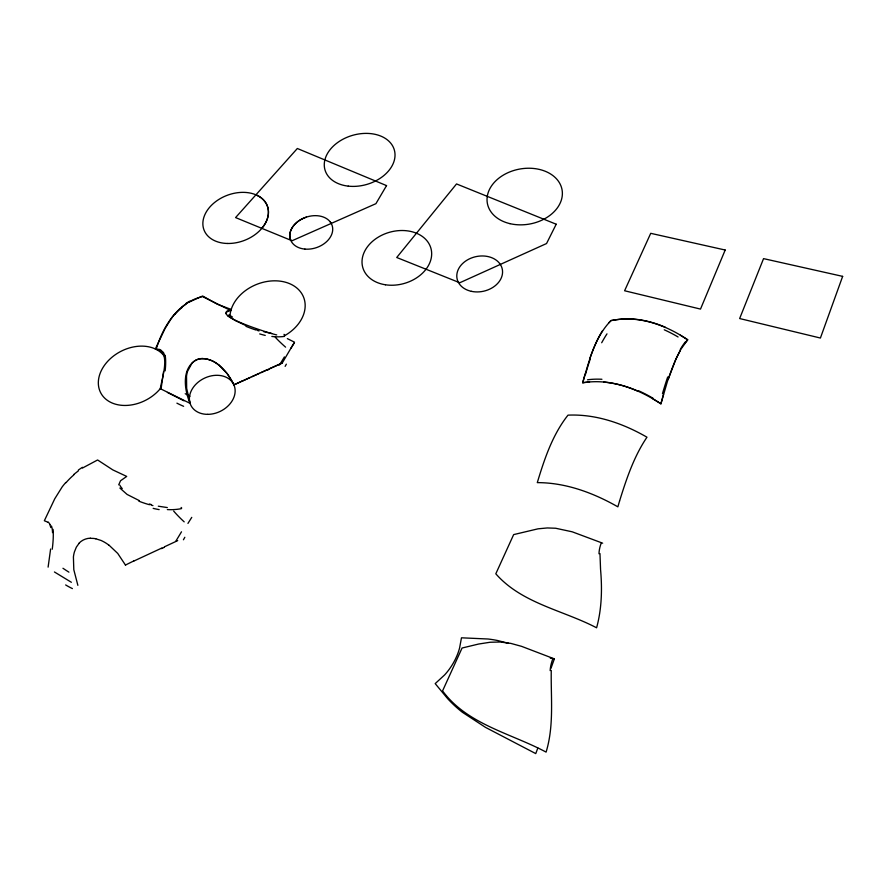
<?xml version="1.0" encoding="UTF-8"?>
<svg xmlns="http://www.w3.org/2000/svg" width="887" height="887" viewBox="0 0 887 887"><rect width="100%" height="100%" fill="white"/><g stroke="black" fill="none" stroke-linecap="round" stroke-linejoin="round"><path stroke-width="1.33" d="M163.563 371.564L161.101 388.639M50.614 548.998L48.109 567.137M599.967 553.577L600.566 569.654M551.259 670.417C550.772 697.67 554.209 725.511 546.093 752.109C511.078 733.327 467.349 724.579 442.569 690.895L462.072 648.02L478.647 644.029L490.112 642.255L500.201 642.011L510.801 643.385L521.6 646.357L554.364 658.875L550.96 668.343M662.09 399.394L660.937 403.851C638.185 388.672 610.389 378.195 582.726 382.785C589.068 361.087 594.612 337.215 610.999 320.628C637.897 314.929 665.56 324.675 687.658 339.821L685.152 342.814M662.29 398.651L663.11 395.691M585.087 374.081L582.648 382.763L583.779 382.596M663.321 394.959L663.531 394.216M537.844 748.007L535.748 753.606L485.455 727.351L462.349 712.25A131.975 120.366 -8.8 0 1 454.732 705.764A138.56 126.142 -8.2 0 1 447.669 698.679L435.195 683.611L444.587 674.963A62.256 55.981 -27 0 0 450.23 667.9L451.173 666.503A69.175 62.035 -27.3 0 0 455.452 658.997L456.971 655.659A62.09 55.814 -26.9 0 0 459.588 647.998L461.473 637.808L488.105 639.006A120.743 115.11 -32 0 1 497.352 640.469L508.517 643.308M187.944 523.408L191.758 517.365M290.969 348.17L294.174 343.136M171.801 317.712L165.06 328.512L155.314 349.046L159.582 349.423A34.715 13.194 -66.8 0 1 161.656 350.853M261.82 228.347L263.694 225.919A33.806 24.093 -20.8 0 0 258.405 196.016M79.087 543.31L76.349 547.135L74.397 551.969A37.243 34.072 -2.4 0 0 73.41 557.003L73.809 569.72L77.868 585.331M608.659 322.923L610.977 320.562L616.587 319.708A75.694 40.536 22.3 0 1 631.633 319.01M73.765 474.478L78.389 470.842M182.023 307.024L186.059 304.075M82.458 468.048L97.603 459.976L112.771 469.877L126.708 476.43L120.521 480.776L118.714 484.845M189.585 301.879L202.635 296.003L217.404 304.241L231.008 309.363L226.462 311.47L225.797 313.632M133.793 561.083L161.966 547.978M164.383 546.847L177.699 540.615M241.73 381.366L250.433 377.385M267.652 369.591L260.989 372.629M302.312 218.767L306.337 217.115M269.881 368.582L282.033 363.171M251.908 376.72L259.503 373.294M584.345 382.519L589.533 381.964M90.407 538.298L93.778 538.442A22.186 20.29 -4.5 0 1 95.763 538.797M202.458 358.548L205.54 358.758A20.301 19.447 -4.9 0 1 207.358 359.135L212.181 360.854A35.136 33.684 -6 0 1 219.022 365.289M167.31 507.564L158.318 506.2M271.755 333.512L263.716 331.694M95.774 538.775L101.085 540.471A38.429 35.192 -5.6 0 1 108.613 544.951M151.1 504.492L149.393 504.016M276.733 334.887C275.236 335.086 208.135 314.619 230.853 310.616L202.513 296.568C177.71 302.4 163.031 326.494 156.123 349.345C171.734 350.808 161.645 379.281 160.292 388.672L190.062 403.341C184.219 389.748 181.258 368.016 196.67 359.69C213.468 354.567 227.493 371.221 233.891 384.847L282.254 362.983L294.495 342.171L287.344 338.623M257.219 329.764L255.678 329.254M602.672 543.188L572.226 531.812L555.65 528.242L547.301 527.953L538.065 528.818L513.651 534.606L495.811 573.8C521.778 603.459 563.034 610.201 596.596 627.796C601.741 609.103 602.262 589.434 600.621 570.208M139.215 500.578L127.085 494.425L119.867 488.027M246.375 325.806L235.476 320.65L227.493 315.595M183.931 400.791L167.41 392.431M255.944 194.796L258.416 196.005M71.381 582.293L54.429 571.971M652.655 398.707L658.42 402.221M680.274 335.164L687.724 339.743L680.928 349.201L675.85 359.168L667.456 381.321L660.904 403.84L659.052 402.631M108.702 544.862L117.749 553.444L125.522 565.163M219.078 365.233L227.216 373.627L234.201 384.903M48.175 522.31L44.35 520.747L54.75 498.793L62.19 486.874A46.257 28.162 -57.3 0 1 65.826 482.461M284.006 334.344L284.616 334.909M181.114 507.442L181.746 508.074M161.6 350.975L162.82 353.104M330.352 222.06L331.228 223.435M49.883 524.694L50.825 527.565M290.692 240.2L290.171 238.67A21.953 16.044 -18.6 0 1 302.312 218.779M190.151 403.286L186.658 388.362L186.525 376.166A34.161 32.708 -3 0 1 187.534 371.354L192.002 363.138A14.259 13.604 -1.2 0 1 202.458 358.448M161.367 387.32A36.766 27.408 -27.6 0 1 108.68 401.223A36.766 27.408 -27.6 0 1 112.205 357.062A36.766 27.408 -27.6 0 1 163.895 355.654M229.921 316.914A38.784 29.227 -21.6 0 1 262.264 282.521A38.784 29.227 -21.6 0 1 303.509 297.012A38.784 29.227 -21.6 0 1 284.106 335.962M234.024 384.858A94.443 11.83 -24.4 0 1 241.619 381.288M267.442 370.09A103.979 3.027 -24.5 0 1 269.426 369.192M284.405 356.907A49.672 3.249 -57.6 0 1 279.46 365M183.62 406.313A72.39 30.269 8.2 0 1 176.901 403.153M189.962 396.234A91.261 10.577 24.9 0 1 185.217 393.717M163.219 352.106A23.683 8.227 -74.4 0 1 164.76 357.284M165.159 355.243A24.514 6.386 -81 0 1 165.148 370.866M186.037 303.387A66.769 37.675 -61.8 0 1 189.607 301.225M175.149 314.098A44.417 25.612 -62.5 0 1 182.09 307.401M171.845 317.779A42.332 25.978 -64.2 0 1 175.027 313.832M284.516 336.395A62.223 52 60.3 0 1 271.854 336.45M265.235 335.408A60.471 26.422 25.3 0 1 259.691 333.922M259.048 330.94A57.633 17.962 22.5 0 1 257.441 330.441M255.955 330.019A38.063 10.522 21.8 0 1 246.054 326.372M232.483 317.069A37.542 4.912 22.2 0 1 229.012 314.708M285.581 347.15A98.679 55.415 27.2 0 1 275.292 337.26M285.137 366.353A54.107 3.06 -61.7 0 1 286.346 364.169M125.455 565.063A104.577 21.576 -26.5 0 1 133.771 560.961M164.15 547.39A113.259 5.222 -25.2 0 1 161.534 548.609M181.491 531.801A54.218 3.692 -58.1 0 1 175.97 540.915M72.412 588.602A78.488 41.501 4.7 0 1 65.649 584.954M78.998 543.243A15.567 14.148 -1.3 0 1 90.396 538.165M68.909 572.159A98.047 24.803 23.7 0 1 62.955 568.268M48.22 522.199A38.008 13.316 -69.5 0 1 50.005 524.45M51.446 525.958A25.812 7.839 -76.6 0 1 52.533 532.632M53.076 529.373A26.621 5.433 -82.4 0 1 52.244 549.219M78.322 470.088A73.011 40.536 -56.1 0 1 82.447 467.305M65.993 482.705A48.541 27.641 -56.5 0 1 73.865 474.878M181.391 508.661A66.425 60.538 67.3 0 1 167.333 509.593M159.15 509.615A65.073 36.201 23.1 0 1 153.163 508.373M152.93 505.579A62.079 27.153 20.6 0 1 151.178 505.124M149.471 504.725A41.046 16.653 20 0 1 138.871 501.166M122.251 488.571A40.469 10.788 20.9 0 1 119.856 485.189M184.186 521.855A105.741 70.716 25.9 0 1 173.664 511.078M183.421 539.784A59.019 3.537 -61.2 0 1 184.829 537.278M554.364 658.875A71.614 64.64 -6.5 0 1 550.284 658.099M550.151 670.594A44.139 34.515 -35.2 0 1 552.9 658.664M598.991 553.776A42.254 31.167 -29.4 0 1 601.242 543.077M601.685 342.748A75.173 16.154 -70.8 0 1 606.985 333.856M589.966 358.126A58.453 14.691 -74.9 0 1 602.528 330.707M585.509 374.259A73.155 18.25 -74.8 0 1 590.321 358.791M664.263 329.798A73.643 37.287 23.2 0 1 678.089 336.982M631.611 318.954A58.819 31.788 22.4 0 1 665.527 327.37M662.478 393.651A73.665 14.813 -74.6 0 1 667.689 377.008M668.354 378.949A59.651 11.697 -74.7 0 1 680.074 350.82M680.24 349.5A74.94 14.669 -74.5 0 1 685.296 341.983M587.527 379.802A75.916 38.961 24.4 0 1 601.94 379.27M603.67 382.075A60.394 29.936 22.9 0 1 638.063 391.245M638.374 390.668A74.597 36.655 23 0 1 653.142 398.318M619.581 500.967L617.862 506.832C593.359 492.862 565.817 482.606 537.289 482.628C544.441 458.989 552.49 434.774 567.99 415.149C595.853 413.874 623.106 423.432 646.967 437.202C633.917 456.506 626.444 478.891 619.581 500.967M842.65 276.367L820.408 338.036L739.647 318.544L763.552 258.627L842.65 276.367M725.189 250.023L700.508 309.086L624.592 290.759L650.725 233.325L725.189 250.023M556.204 224.223L546.547 243.537L459.776 282.753L396.722 257.496L456.539 183.942L556.204 224.223M386.544 185.605L375.911 203.677L292.045 240.754L235.576 217.581L297.345 148.495L386.544 185.605M509.97 223.657A37.975 27.952 -10.3 0 0 562.103 190.051A37.975 27.952 -10.3 0 0 502.02 175.914A37.975 27.952 -10.3 0 0 509.97 223.657M385.457 284.782A35.402 26.632 -15.7 0 0 431.038 248.737A35.402 26.632 -15.7 0 0 374.026 240.089A35.402 26.632 -15.7 0 0 385.457 284.782M471.374 291.335A23.106 17.707 -12.3 0 0 502.297 269.238A23.106 17.707 -12.3 0 0 465.342 261.266A23.106 17.707 -12.3 0 0 471.374 291.335M348.269 186.137A36.068 25.546 -16.1 0 0 394.349 150.036A36.068 25.546 -16.1 0 0 336.339 143.517A36.068 25.546 -16.1 0 0 348.269 186.137M227.238 243.47A33.861 24.137 -20.8 0 0 267.297 205.884A33.861 24.137 -20.8 0 0 212.392 204.398A33.861 24.137 -20.8 0 0 227.238 243.47M304.928 249.092A21.998 16.077 -18.6 0 0 332.181 225.653A21.998 16.077 -18.6 0 0 296.646 222.515A21.998 16.077 -18.6 0 0 304.928 249.092M207.758 414.351A23.827 18.383 -25.8 0 0 233.946 384.969A23.827 18.383 -25.8 0 0 195.062 385.146A23.827 18.383 -25.8 0 0 207.758 414.351"/></g></svg>
